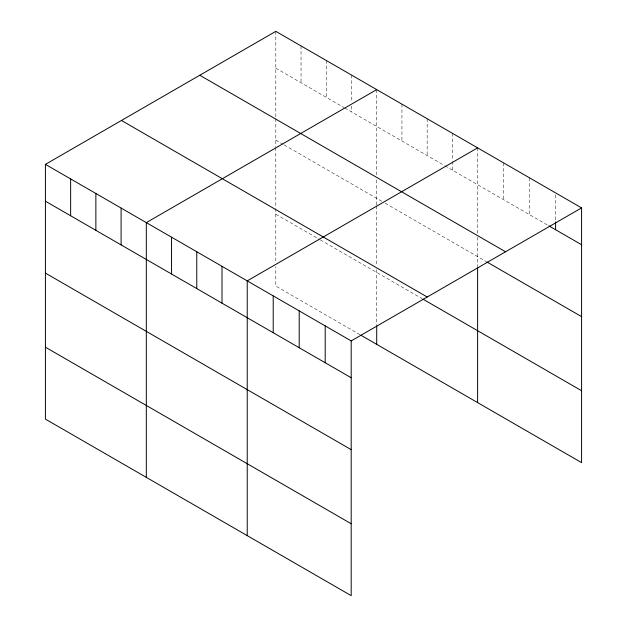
<?xml version="1.0" encoding="UTF-8"?>
<svg xmlns="http://www.w3.org/2000/svg" width="627" height="627" viewBox="0 0 627 627"><rect width="100%" height="100%" fill="white"/><g stroke="black" fill="none" stroke-linecap="round" stroke-linejoin="round"><path stroke-width="0.47" stroke-dasharray="3.13 2.35" d="M275.809 31.35L275.809 117.751M275.809 68.194L343.917 107.515M344.764 108.001L443.987 165.285M444.825 165.771L548.045 225.367M275.809 140.103L283.373 144.469M284.219 144.955L381.757 201.267M385.127 203.211L486.003 261.459M275.809 214.191L319.535 239.436M320.373 239.922L422.12 298.664M359.898 334.646L275.809 286.092L275.809 266.663M555.593 194.825L555.593 221.002M529.603 177.88L529.603 214.716M503.614 162.871L503.614 199.715M477.617 147.862L477.617 233.291M477.617 237.178L477.617 266.114M452.396 133.3L452.396 160.449M452.396 161.413L452.396 170.144M427.167 118.738L427.167 155.582M401.938 104.168L401.938 141.012M376.717 89.606L376.717 176.007M376.717 179.894L376.717 205.005M376.717 205.954L376.717 265.793M376.717 269.594L376.717 324.919M351.488 75.044L351.488 102.193M351.488 106.065L351.488 111.888M326.259 60.482L326.259 97.318M301.038 45.912L301.038 82.756M275.809 118.722L275.809 146.749M275.809 147.698L275.809 207.537M275.809 208.485L275.809 262.776"/><path stroke-width="0.94" d="M45.418 164.368L351.191 340.908L351.191 595.65L45.418 419.11L45.418 164.368L275.809 31.35L581.582 207.89L581.582 462.632L360.737 335.132M376.717 89.606L146.318 222.624L146.318 477.366M477.617 147.862L247.226 280.88L247.226 535.63M351.191 340.908L581.582 207.89M548.884 225.853L581.582 244.734M199.778 75.248L505.558 251.78M486.842 261.937L581.582 316.635M121.442 120.47L427.222 297.01M422.966 299.15L581.582 390.723M45.418 201.204L351.191 377.744M45.418 273.113L351.191 449.653M45.418 347.201L351.191 523.741M555.593 221.966L555.593 229.725M477.617 267.063L477.617 402.612M376.717 325.891L376.717 344.356M325.201 325.899L325.201 362.743M299.212 310.89L299.212 347.734M273.215 295.889L273.215 332.725M222.005 266.318L222.005 303.162M196.776 251.756L196.776 288.592M171.547 237.186L171.547 274.03M121.097 208.062L121.097 244.898M95.868 193.492L95.868 230.336M70.639 178.93L70.639 215.774"/></g></svg>
